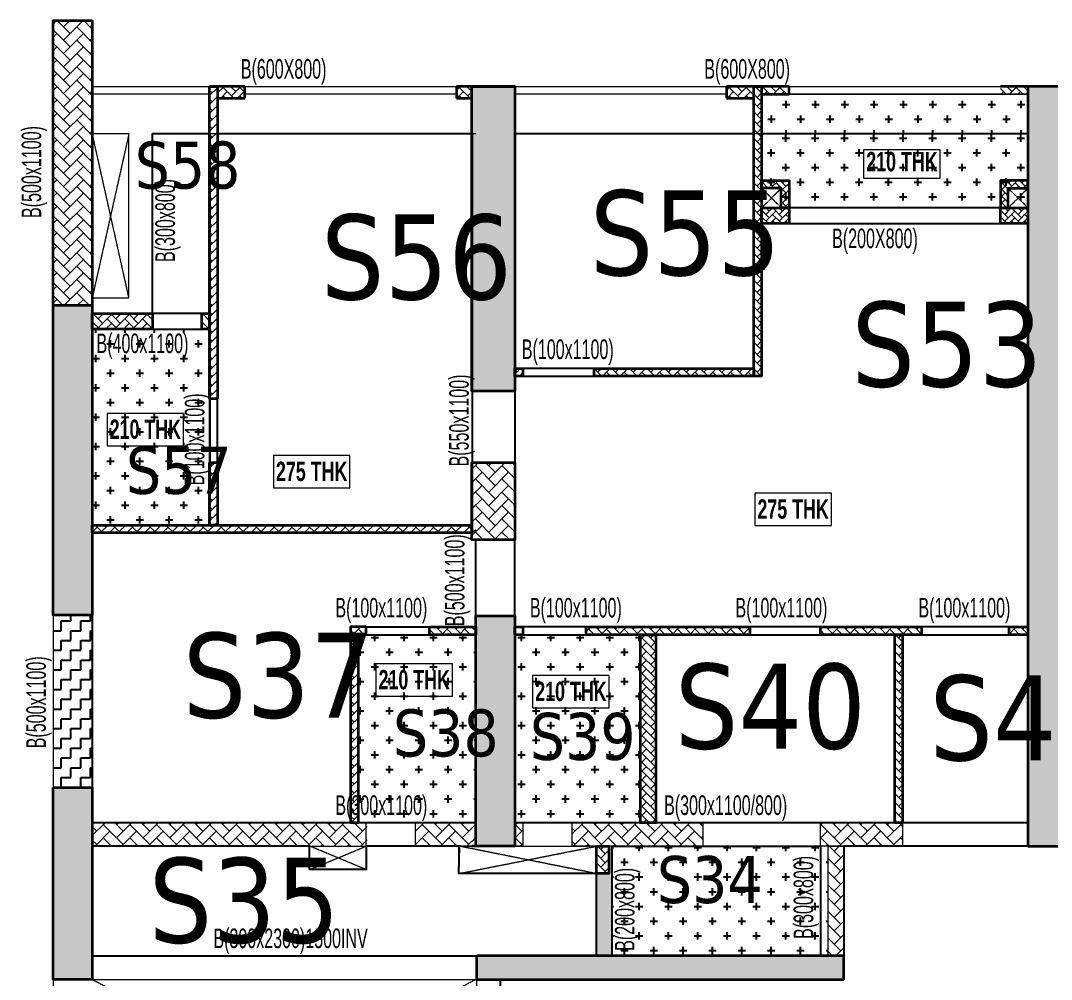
# Model space of a CAD drawing. Header units: millimetres. Extents: x -29 to 66949, y 31 to 27285.
# Drawn here: x 1667 to 14831, y 15045 to 27285 of the extents above; entities that cross this region are included whole.
import ezdxf

# ---------------------------------------------------------------- set-up
doc = ezdxf.new("R2010")
doc.units = ezdxf.units.MM
doc.linetypes.add('HIDDEN', pattern=[0.375, 0.25, -0.125])
for name, color, linetype, lineweight in [('A-FLOR-IDEN', 11, 'Continuous', 9), ('A-HIDD-ABVE', 8, 'HIDDEN', 20), ('S-BEAM', 7, 'Continuous', 18), ('S-BEAM-IDEN', 2, 'Continuous', 9), ('S-COL HATCH', 9, 'Continuous', 0), ('S-COLS', 5, 'Continuous', 35), ('S-WALL', 4, 'Continuous', 18)]:
    doc.layers.add(name, color=color, linetype=linetype, lineweight=lineweight)
doc.layers.add('changes', color=7, linetype='Continuous')
doc.layers.add('SUNK SLAB', color=8, linetype='Continuous')
doc.styles.add('Dim.s & Anno.(Misc.)', font='ARIALN.TTF')
doc.styles.add('Swis721 LtCn BT', font='swisscl.ttf', dxfattribs={"width": 0.9, "height": 233.355162})
doc.styles.add('Swis721 LtCn BT_B', font='', dxfattribs={"width": 0.9, "height": 246.918336})
doc.styles.get('Swis721 LtCn BT_B').set_extended_font_data('Swis721 LtCn BT', bold=True)
pattern_1 = [(45, (-31090211.604, 20641732.886), (0, 84.85281374), [180, -60]), (135, (-31090169.18, 20641775.31), (7e-15, 84.85281374), [180, -60])]
pattern_2 = [(45, (-31792440.38, 20739329.44), (0, 113.13708499), [240, -80]), (135, (-31792383.81, 20739386.006), (9e-15, 113.13708499), [240, -80])]
pattern_3 = [(45, (-31802317.5, 20729084.55), (0, 169.7056275), [360, -120]), (135, (-31802232.65, 20729169.4), (1e-14, 169.7056275), [360, -120])]
pattern_4 = [(45, (-15037.47, -17858.63), (0, 107.76307), [228.6, -76.2]), (135, (-14983.584, -17804.75), (7e-15, 107.76307), [228.6, -76.2])]
pattern_5 = [(0, (-31792440.38, 20734746.32), (125, 125), [125, -125]), (90, (-31792315.38, 20734746.32), (-125, 125), [125, -125])]
pattern_6 = [(0, (-31352106.79, 21121410.06), (187.5, 187.5), [93.75, -281.25]), (90, (-31352059.91, 21121363.19), (-187.5, 187.5), [93.75, -281.25])]

# ---------------------------------------------------------------- blocks, each defined once
blk = doc.blocks.new('A$Ca6b6972b')
at = {"layer": 'S-COL HATCH'}
h = blk.add_hatch(dxfattribs=at)
h.set_pattern_fill('AR-HBONE', color=256, scale=15)
h.set_pattern_definition(pattern_1)
edge = h.paths.add_edge_path()
edge.add_line((10779, 22426), (11129, 22426))
edge.add_line((11129, 22426), (11129, 22076))
edge.add_line((11129, 22076), (11029, 22076))
edge.add_line((11029, 22076), (11029, 22326))
edge.add_line((11029, 22326), (10779, 22326))
edge.add_line((10779, 22326), (10779, 22426))
h = blk.add_hatch(dxfattribs=at)
h.set_pattern_fill('AR-HBONE', color=256, scale=15)
h.set_pattern_definition(pattern_1)
edge = h.paths.add_edge_path()
edge.add_line((14179, 22426), (13829, 22426))
edge.add_line((13829, 22426), (13829, 22076))
edge.add_line((13829, 22076), (13929, 22076))
edge.add_line((13929, 22076), (13929, 22326))
edge.add_line((13929, 22326), (14179, 22326))
edge.add_line((14179, 22326), (14179, 22426))
h = blk.add_hatch(dxfattribs=at)
h.set_pattern_fill('AR-HBONE', color=256, scale=15)
h.set_pattern_definition([(45, (-31346340.994, 20824102.645), (0, 84.85281374), [180, -60]), (135, (-31346298.57, 20824145.07), (7e-15, 84.85281374), [180, -60])])
h.paths.add_polyline_path([(10779, 22076), (10779, 21876), (11129, 21876), (11129, 22076)])
h = blk.add_hatch(dxfattribs=at)
h.set_pattern_fill('AR-HBONE', color=256, scale=15)
h.set_pattern_definition([(45, (-31343291.04, 20824102.645), (0, 84.85281374), [180, -60]), (135, (-31343248.616, 20824145.07), (7e-15, 84.85281374), [180, -60])])
h.paths.add_polyline_path([(13829, 22076), (13829, 21876), (14179, 21876), (14179, 22076)])
at = {"layer": 'S-COLS'}
for points in [[(10779, 22426), (11129, 22426), (11129, 22076), (11029, 22076), (11029, 22326), (10779, 22326), (10779, 22426)], [(14179, 22426), (13829, 22426), (13829, 22076), (13929, 22076), (13929, 22326), (14179, 22326), (14179, 22426)]]:
    blk.add_lwpolyline(points, dxfattribs=at)
at = {"layer": 'S-COLS', "elevation": 0}
for points in [[(10779, 22076), (11129, 22076), (11129, 21876), (10779, 21876)], [(13829, 22076), (14179, 22076), (14179, 21876), (13829, 21876)]]:
    blk.add_lwpolyline(points, close=True, dxfattribs=at)
blk = doc.blocks.new('A$Cbe320e20')
at = {"layer": 'S-COL HATCH'}
h = blk.add_hatch(dxfattribs=at)
h.set_pattern_fill('AR-HBONE', color=256, scale=30)
h.set_pattern_definition(pattern_3)
h.paths.add_polyline_path([(-7796, 17040), (-7296, 17040), (-7296, 13401), (-7796, 13401)])
at = {"layer": 'S-COL HATCH', "transparency": 33554687}
h = blk.add_hatch(color=256, dxfattribs=at)
h.dxf.hatch_style = 1
h.paths.add_polyline_path([(-1896, 16200), (-2446, 16200), (-2446, 12310), (-1896, 12310)])
h = blk.add_hatch(color=256, dxfattribs=at)
h.dxf.hatch_style = 1
h.paths.add_polyline_path([(4654, 6500), (5154, 6500), (5154, 16200), (4654, 16200)])
h = blk.add_hatch(color=256, dxfattribs=at)
h.dxf.hatch_style = 1
h.paths.add_polyline_path([(-7296, 13401), (-7796, 13401), (-7796, 9451), (-7296, 9451)])
at = {"layer": 'S-COL HATCH'}
h = blk.add_hatch(dxfattribs=at)
h.set_pattern_fill('AR-HBONE', color=256, scale=30)
h.set_pattern_definition(pattern_3)
h.paths.add_polyline_path([(-1896, 11400), (-2446, 11400), (-2446, 10410), (-1896, 10410)])
at = {"layer": 'S-COL HATCH', "transparency": 33554687}
h = blk.add_hatch(color=256, dxfattribs=at)
h.dxf.hatch_style = 1
h.paths.add_polyline_path([(-1896, 9200), (-1896, 9200), (-1896, 9300), (-1896, 9440), (-2396, 9440), (-2396, 6500), (-1896, 6500)])
h = blk.add_hatch(color=256, dxfattribs=at)
h.dxf.hatch_style = 1
h.paths.add_polyline_path([(-7796, 4800), (-7296, 4800), (-7296, 7251), (-7796, 7251)])
at = {"layer": 'S-COL HATCH'}
h = blk.add_hatch(dxfattribs=at)
h.set_pattern_fill('AR-HBONE', color=256, scale=30)
h.set_pattern_definition(pattern_3)
h.paths.add_polyline_path([(-3786, 6799), (-7294, 6799), (-7294, 6501), (-3786, 6501)])
h = blk.add_hatch(dxfattribs=at)
h.set_pattern_fill('AR-HBONE', color=256, scale=30)
h.set_pattern_definition(pattern_3)
h.paths.add_polyline_path([(-2396, 6799), (-3166, 6799), (-3166, 6499), (-2615, 6499), (-2615, 6500), (-2396, 6500)])
h = blk.add_hatch(dxfattribs=at)
h.set_pattern_fill('AR-HBONE', color=256, scale=30)
h.set_pattern_definition(pattern_3)
h.paths.add_polyline_path([(-1795, 6800), (-1896, 6800), (-1896, 6500), (-1795, 6500)])
h = blk.add_hatch(dxfattribs=at)
h.set_pattern_fill('AR-HBONE', color=256, scale=30)
h.set_pattern_definition(pattern_3)
h.paths.add_polyline_path([(504, 6800), (-1165, 6800), (-1165, 6500), (504, 6500)])
h = blk.add_hatch(dxfattribs=at)
h.set_pattern_fill('AR-HBONE', color=256, scale=30)
h.set_pattern_definition(pattern_3)
h.paths.add_polyline_path([(2004, 6800), (2004, 6500), (3054, 6500), (3054, 6800)])
h = blk.add_hatch(dxfattribs=at)
h.set_pattern_fill('AR-HBONE', color=256, scale=20)
h.set_pattern_definition([(45, (-31797377.5, 20724184.55), (0, 113.13708499), [240, -80]), (135, (-31797320.93, 20724241.12), (9e-15, 113.13708499), [240, -80])])
h.paths.add_polyline_path([(-696, 6150), (-696, 6500), (-856, 6500), (-856, 6150)])
h = blk.add_hatch(dxfattribs=at)
h.set_pattern_fill('AR-HBONE', color=256, scale=30)
h.set_pattern_definition(pattern_3)
h.paths.add_polyline_path([(2304, 6500), (2104, 6500), (2104, 5100), (2304, 5100)])
at = {"layer": 'S-COL HATCH', "transparency": 33554687}
h = blk.add_hatch(color=256, dxfattribs=at)
h.dxf.hatch_style = 1
h.paths.add_polyline_path([(2304, 5100), (2104, 5100), (-2086, 5100), (-2086, 4800), (2304, 4800)])
h.paths.add_polyline_path([(-2086, 5100), (-2385, 5100), (-2385, 4800), (-2086, 4800)])
at = {"layer": 'S-WALL'}
h = blk.add_hatch(dxfattribs=at)
h.set_pattern_fill('FP_1', color=1, style=0, pattern_type=2)
h.set_pattern_definition(pattern_4)
h.paths.add_polyline_path([(-5695, 16050), (-5345, 16050), (-5345, 16200), (-5695, 16200)])
h = blk.add_hatch(dxfattribs=at)
h.set_pattern_fill('FP_1', color=1, style=0, pattern_type=2)
h.set_pattern_definition(pattern_4)
h.paths.add_polyline_path([(-5695, 16050), (-5345, 16050), (-5345, 16200), (-5695, 16200)])
h = blk.add_hatch(dxfattribs=at)
h.set_pattern_fill('FP_1', color=1, style=0, pattern_type=2)
h.set_pattern_definition(pattern_4)
h.paths.add_polyline_path([(-2445, 16050), (-2445, 16200), (-2645, 16200), (-2645, 16050)])
h = blk.add_hatch(dxfattribs=at)
h.set_pattern_fill('FP_1', color=1, style=0, pattern_type=2)
h.set_pattern_definition(pattern_4)
h.paths.add_polyline_path([(-2445, 16050), (-2445, 16200), (-2645, 16200), (-2645, 16050)])
h = blk.add_hatch(dxfattribs=at)
h.set_pattern_fill('FP_1', color=1, style=0, pattern_type=2)
h.set_pattern_definition(pattern_4)
h.paths.add_polyline_path([(1155, 16050), (1155, 16200), (805, 16200), (805, 16050)])
h = blk.add_hatch(dxfattribs=at)
h.set_pattern_fill('FP_1', color=1, style=0, pattern_type=2)
h.set_pattern_definition(pattern_4)
h.paths.add_polyline_path([(1155, 16050), (1155, 16200), (805, 16200), (805, 16050)])
h = blk.add_hatch(dxfattribs=at)
h.set_pattern_fill('FP_1', color=1, style=0, pattern_type=2)
h.set_pattern_definition(pattern_4)
h.paths.add_polyline_path([(1605, 16100), (1605, 16200), (1255, 16200), (1255, 16100)])
h = blk.add_hatch(dxfattribs=at)
h.set_pattern_fill('FP_1', color=1, style=0, pattern_type=2)
h.set_pattern_definition(pattern_4)
h.paths.add_polyline_path([(1605, 16100), (1605, 16200), (1255, 16200), (1255, 16100)])
h = blk.add_hatch(dxfattribs=at)
h.set_pattern_fill('FP_1', color=1, style=0, pattern_type=2)
h.set_pattern_definition(pattern_4)
h.paths.add_polyline_path([(4655, 16100), (4655, 16200), (4305, 16200), (4305, 16100)])
h = blk.add_hatch(dxfattribs=at)
h.set_pattern_fill('FP_1', color=1, style=0, pattern_type=2)
h.set_pattern_definition(pattern_4)
h.paths.add_polyline_path([(4655, 16100), (4655, 16200), (4305, 16200), (4305, 16100)])
at = {"layer": 'S-BEAM', "color": 5}
for points in [[(-3796, 6801), (-7294, 6801), (-7294, 6501), (-3796, 6501)], [(-1896, 6800), (-1795, 6800), (-1795, 6500), (-1896, 6500)], [(-1165, 6800), (504, 6800), (504, 6500), (-1165, 6500)]]:
    blk.add_lwpolyline(points, close=True, dxfattribs=at)
at = {"layer": 'S-BEAM', "color": 5, "elevation": 0}
for points in [[(-3166, 6800), (-2396, 6800), (-2396, 6499), (-3166, 6499)], [(2004, 6800), (3054, 6800), (3054, 6500), (2004, 6500)], [(2104, 6500), (2304, 6500), (2304, 5100), (2104, 5100)]]:
    blk.add_lwpolyline(points, close=True, dxfattribs=at)
at = {"layer": 'S-COLS'}
for p, q in [((-7296, 17040), (-7296, 17040)), ((-7296, 13401), (-7796, 13401)), ((-2385, 4800), (-2385, 5100))]:
    blk.add_line(p, q, dxfattribs=at)
for points in [[(-7296, 17040), (-7296, 9451), (-7796, 9451), (-7796, 17040)], [(-2446, 16200), (-1896, 16200), (-1896, 12310), (-2446, 12310)], [(-2446, 11400), (-1896, 11400), (-1896, 10410), (-2446, 10410)], [(-7796, 7251), (-7296, 7251), (-7296, 4800), (-7796, 4800)]]:
    blk.add_lwpolyline(points, close=True, dxfattribs=at)
at = {"layer": 'S-COLS', "elevation": 0}
for points in [[(4654, 6500), (5154, 6500), (5154, 16200), (4654, 16200)], [(-856, 6500), (-696, 6500), (-696, 6150), (-856, 6150)]]:
    blk.add_lwpolyline(points, close=True, dxfattribs=at)
at = {"layer": 'S-COLS'}
blk.add_lwpolyline([(-2396, 6500), (-2396, 9440), (-1896, 9440), (-1896, 6500), (-2446, 6500)], dxfattribs=at)
at = {"layer": 'S-COLS', "elevation": 0}
blk.add_lwpolyline([(-2385, 4800), (2304, 4800), (2304, 5100), (-2385, 5100)], dxfattribs=at)
at = {"layer": 'S-WALL', "color": 7}
for p, q in [((-7295, 16200), (-5795, 16200)), ((-5345, 16200), (-2645, 16200)), ((-1895, 16200), (805, 16200)), ((1605, 16200), (4305, 16200)), ((-5795, 16100), (-7295, 16100)), ((-2645, 16100), (-5345, 16100)), ((805, 16100), (-1895, 16100)), ((4654, 16100), (1605, 16100))]:
    blk.add_line(p, q, dxfattribs=at)
at = {"layer": 'S-WALL', "color": 5, "lineweight": 35}
for p, q in [((-5345, 16200), (-5795, 16200)), ((-5345, 16050), (-5345, 16200)), ((-2645, 16200), (-2645, 16050)), ((805, 16200), (805, 16050)), ((1605, 16100), (1605, 16200)), ((1255, 16100), (1605, 16100)), ((-5695, 16050), (-5345, 16050)), ((-2645, 16050), (-2445, 16050)), ((805, 16050), (1155, 16050))]:
    blk.add_line(p, q, dxfattribs=at)
at = {"layer": 'S-WALL', "lineweight": 35}
for p, q in [((-1895, 16200), (-2645, 16200)), ((1605, 16200), (805, 16200)), ((5155, 16200), (4305, 16200))]:
    blk.add_line(p, q, dxfattribs=at)

msp = doc.modelspace()

# ---------------------------------------------------------------- hatches: boundary and pattern name
at = {"layer": 'S-COL HATCH'}
h = msp.add_hatch(dxfattribs=at)
h.set_pattern_fill('AR-HBONE', color=256, scale=20)
h.set_pattern_definition(pattern_2)
h.paths.add_polyline_path([(4181, 26445), (4081, 26445), (4081, 22455), (4181, 22455)])
h = msp.add_hatch(dxfattribs=at)
h.set_pattern_fill('AR-HBONE', color=256, scale=20)
h.set_pattern_definition(pattern_2)
h.paths.add_polyline_path([(11131, 26445), (11031, 26445), (11031, 22745), (11131, 22745)])
h = msp.add_hatch(dxfattribs=at)
h.set_pattern_fill('AR-HBONE', color=256, scale=20)
h.set_pattern_definition([(45, (-31793840.41, 20739329.46), (0, 113.13708499), [240, -80]), (135, (-31793783.84, 20739386.026), (9e-15, 113.13708499), [240, -80])])
h.paths.add_polyline_path([(2581, 23545), (2581, 23345), (3351, 23345), (3351, 23545)])
h = msp.add_hatch(dxfattribs=at)
h.set_pattern_fill('AR-HBONE', color=256, scale=20)
h.set_pattern_definition(pattern_2)
h.paths.add_polyline_path([(3981, 23545), (3981, 23345), (4081, 23345), (4081, 23545)])
h = msp.add_hatch(dxfattribs=at)
h.set_pattern_fill('AR-HBONE', color=256, scale=15)
h.set_pattern_definition([(45, (-31352106.786, 21121410.063), (0, 84.85281374), [180, -60]), (135, (-31352064.36, 21121452.49), (7e-15, 84.85281374), [180, -60])])
h.paths.add_polyline_path([(8081, 22845), (7981, 22845), (7981, 22745), (8081, 22745)])
h = msp.add_hatch(dxfattribs=at)
h.set_pattern_fill('AR-HBONE', color=256, scale=20)
h.set_pattern_definition(pattern_2)
h.paths.add_polyline_path([(11031, 22845), (8991, 22845), (8991, 22745), (11031, 22745)])
h = msp.add_hatch(dxfattribs=at)
h.set_pattern_fill('AR-HBONE', color=256, scale=20)
h.set_pattern_definition(pattern_2)
h.paths.add_polyline_path([(4181, 21645), (4081, 21645), (4081, 20845), (4181, 20845)])
h = msp.add_hatch(dxfattribs=at)
h.set_pattern_fill('AR-HBONE', color=256, scale=20)
h.set_pattern_definition(pattern_2)
h.paths.add_polyline_path([(7481, 20845), (2581, 20845), (2581, 20745), (7481, 20745)])
h = msp.add_hatch(dxfattribs=at)
h.set_pattern_fill('AR-HBONE', color=256, scale=20)
h.set_pattern_definition(pattern_2)
h.paths.add_polyline_path([(5981, 19445), (6081, 19445), (6081, 19545), (5881, 19545), (5881, 17046), (5981, 17046)])
h = msp.add_hatch(dxfattribs=at)
h.set_pattern_fill('AR-HBONE', color=256, scale=20)
h.set_pattern_definition(pattern_2)
h.paths.add_polyline_path([(7481, 19545), (6891, 19545), (6891, 19445), (7481, 19445)])
h = msp.add_hatch(dxfattribs=at)
h.set_pattern_fill('AR-HBONE', color=256, scale=20)
h.set_pattern_definition(pattern_2)
h.paths.add_polyline_path([(10981, 19445), (10981, 19545), (8891, 19545), (8891, 19445)])
h = msp.add_hatch(dxfattribs=at)
h.set_pattern_fill('AR-HBONE', color=256, scale=20)
h.set_pattern_definition(pattern_2)
h.paths.add_polyline_path([(13171, 19545), (11881, 19545), (11881, 19445), (13171, 19445)])
h = msp.add_hatch(dxfattribs=at)
h.set_pattern_fill('AR-HBONE', color=256, scale=20)
h.set_pattern_definition(pattern_2)
h.paths.add_polyline_path([(14531, 19545), (14291, 19545), (14291, 19445), (14531, 19445)])
h = msp.add_hatch(dxfattribs=at)
h.set_pattern_fill('AR-HBONE', color=256, scale=20)
h.set_pattern_definition(pattern_2)
h.paths.add_polyline_path([(9582, 17045), (9781, 17045), (9781, 19445), (9582, 19445)])
h = msp.add_hatch(dxfattribs=at)
h.set_pattern_fill('AR-HBONE', color=256, scale=20)
h.set_pattern_definition(pattern_2)
h.paths.add_polyline_path([(12931, 19445), (12831, 19445), (12831, 17045), (12931, 17045)])
at = {"layer": 'SUNK SLAB'}
h = msp.add_hatch(dxfattribs=at)
h.set_pattern_fill('CROSS', color=8, scale=750, style=0)
h.set_pattern_definition([(0, (-31824040.37, 20687400.44), (187.5, 187.5), [93.75, -281.25]), (90, (-31823993.49, 20687353.56), (-187.5, 187.5), [93.75, -281.25])])
h.paths.add_polyline_path([(14531, 26345), (11131, 26345), (11131, 25845), (14531, 25845)])
h = msp.add_hatch(dxfattribs=at)
h.set_pattern_fill('CROSS', color=8, scale=750, style=0)
h.set_pattern_definition(pattern_6)
h.paths.add_polyline_path([(11131, 25845), (11131, 24895), (14531, 24895), (14531, 25845)])
h = msp.add_hatch(dxfattribs=at)
h.set_pattern_fill('CROSS', color=8, scale=750, style=0)
h.set_pattern_definition(pattern_6)
h.paths.add_polyline_path([(2581, 20845), (4081, 20845), (4081, 23345), (2581, 23345)])
h = msp.add_hatch(dxfattribs=at)
h.set_pattern_fill('ZIGZAG', color=8, scale=1000, style=0)
h.set_pattern_definition(pattern_5)
h.paths.add_polyline_path([(2581, 19695), (2081, 19695), (2081, 17495), (2581, 17495)])
h = msp.add_hatch(dxfattribs=at)
h.set_pattern_fill('CROSS', color=8, scale=750, style=0)
h.set_pattern_definition(pattern_6)
h.paths.add_polyline_path([(7481, 19445), (5981, 19445), (5981, 17045), (7481, 17045)])
h = msp.add_hatch(dxfattribs=at)
h.set_pattern_fill('CROSS', color=8, scale=750, style=0)
h.set_pattern_definition(pattern_6)
h.paths.add_polyline_path([(9582, 19445), (7981, 19445), (7981, 17045), (9582, 17045)])
h = msp.add_hatch(dxfattribs=at)
h.set_pattern_fill('ZIGZAG', color=8, scale=1000, style=0)
h.set_pattern_definition(pattern_5)
h.paths.add_polyline_path([(48241, 16745), (48041, 16745), (48041, 15345), (48241, 15345)])
h.paths.add_polyline_path([(49471, 13045), (47786, 13045), (47786, 12645), (49471, 12645)])
h.paths.add_polyline_path([(9221, 16745), (9181, 16745), (9181, 16395), (9021, 16395), (9021, 15345), (9221, 15345)])
h.paths.add_polyline_path([(9477, 13045), (7792, 13045), (7792, 13045), (7792, 12645), (9477, 12645)])
h = msp.add_hatch(dxfattribs=at)
h.set_pattern_fill('CROSS', color=8, scale=750, style=0)
h.set_pattern_definition([(0, (-31352106.79, 21120976.75), (187.5, 187.5), [93.75, -281.25]), (90, (-31352059.91, 21120929.88), (-187.5, 187.5), [93.75, -281.25])])
h.paths.add_polyline_path([(9221, 16745), (9221, 15345), (11981, 15345), (11981, 16745)])
h.paths.add_polyline_path([(9648, 15347), (9648, 16620), (9121, 16620), (9121, 15347)], flags=9)

# ---------------------------------------------------------------- linework, layer by layer
at = {"layer": 'A-FLOR-IDEN', "color": 8, "elevation": 0, "flags": 128}
for points in [[(12434, 25636), (12434, 25274), (13412, 25274), (13412, 25636)], [(2772, 22270), (2772, 21858), (3749, 21858), (3749, 22270)], [(4895, 21732), (4895, 21321), (5873, 21321), (5873, 21732)], [(11045, 21251), (11045, 20839), (12022, 20839), (12022, 21251)], [(6205, 19073), (6205, 18661), (7182, 18661), (7182, 19073)], [(8206, 18923), (8206, 18511), (9183, 18511), (9183, 18923)]]:
    msp.add_lwpolyline(points, close=True, dxfattribs=at)
at = {"layer": 'A-HIDD-ABVE', "linetype": 'HIDDEN'}
for p, q in [((3051, 25845, 0), (2581, 23745, 0)), ((3051, 23745, 0), (2582, 25845, 0)), ((11382, 25144, 0), (11132, 24895, 0)), ((11132, 25144, 0), (11382, 24895, 0)), ((14531, 25144, 0), (14281, 24895)), ((14281, 25144, 0), (14531, 24895)), ((5358, 16446, 0), (6081, 16746, 0)), ((6081, 16446, 0), (5358, 16746, 0)), ((9021, 16395, 0), (7262, 16746, 0)), ((7262, 16395, 0), (9021, 16745, 0)), ((2581, 15045, 0), (7492, 12445, 0)), ((2581, 12445, 0), (7480, 15045, 0))]:
    msp.add_line(p, q, dxfattribs=at)
at = {"layer": 'changes', "color": 1, "elevation": 0}
for points in [[(3351, 25845), (4082, 25845), (4082, 23545), (3351, 23545)], [(4182, 25845), (7432, 25845), (7432, 20845), (4182, 20845)], [(7981, 25845), (11032, 25845), (11032, 22845), (7981, 22845)], [(11481, 24895), (11481, 25244), (11131, 25244), (11131, 25845), (14531, 25845), (14531, 25244), (14181, 25244), (14181, 24895)], [(11132, 24695), (14531, 24695), (14531, 19545), (8081, 19545), (8081, 19545), (7981, 19545), (7982, 22745), (11132, 22745)], [(2582, 23345), (4082, 23345), (4082, 20845), (2582, 20845)], [(2582, 20745), (2583, 17046), (5882, 17046), (5882, 19545), (7481, 19545), (7481, 20651), (7431, 20655), (7431, 20745)], [(5982, 19445), (7481, 19445), (7481, 17045), (5982, 17045)], [(7981, 19445), (9582, 19445), (9582, 17045), (7981, 17045)], [(9782, 19445), (12832, 19445), (12832, 17045), (9782, 17045)], [(12932, 19445), (14531, 19445), (14531, 17045), (12932, 17045)], [(7792, 15045), (7792, 13045), (25231, 13045), (25231, 15045), (19551, 15045), (19551, 16745), (12181, 16745), (12181, 15045)], [(9221, 16745), (11881, 16745), (11881, 15345), (9221, 15345)]]:
    msp.add_lwpolyline(points, close=True, dxfattribs=at)
msp.add_lwpolyline([(9021, 15345), (9021, 16395), (7262, 16395), (7273, 16744), (6081, 16744), (6081, 16446), (5358, 16446), (5358, 16745), (2581, 16746), (2581, 15345), (9021, 15345)], dxfattribs=at)
at = {"layer": 'S-BEAM'}
for p, q in [((2581, 26445, 0), (7981, 26445, 0)), ((7981, 26445, 0), (14531, 26445, 0)), ((2581, 25845, 0), (3051, 25845, 0)), ((3051, 23745, 0), (3051, 25845, 0)), ((2581, 23745, 0), (3051, 23745, 0)), ((2081, 19695, 0), (2081, 17495, 0)), ((7981, 16745, 0), (9021, 16745, 0)), ((9021, 16745, 0), (9021, 15345, 0)), ((9221, 16745, 0), (11881, 16745, 0)), ((9221, 16745, 0), (9221, 15345, 0)), ((12181, 16745, 0), (14531, 16745, 0)), ((2081, 15045, 0), (2081, 12445, 0)), ((2581, 15045, 0), (7480, 15045, 0)), ((7492, 13045, 0), (7492, 15045, 0))]:
    msp.add_line(p, q, dxfattribs=at)
at = {"layer": 'S-BEAM', "linetype": 'HIDDEN'}
for p, q in [((3351, 25845, 0), (7481, 25845, 0)), ((3351, 23345, 0), (3351, 25845, 0)), ((7981, 25845, 0), (14531, 25845, 0)), ((11482, 24695, 0), (14181, 24695, 0)), ((3351, 23645, 0), (3351, 23645, 0)), ((7431, 22555, 0), (7431, 21645, 0)), ((7981, 22555, 0), (7981, 21645, 0)), ((7481, 20655, 0), (7481, 19685, 0)), ((7981, 20655, 0), (7981, 19745, 0)), ((2581, 19695, 0), (2581, 17495, 0)), ((2581, 17044, 0), (7481, 17044, 0)), ((7981, 17045, 0), (14531, 17045, 0)), ((2581, 16746, 0), (7481, 16744, 0)), ((11881, 16745, 0), (11881, 15345, 0)), ((12181, 16745, 0), (12181, 15345, 0)), ((2581, 15345, 0), (7492, 15345, 0)), ((7792, 15045, 0), (7792, 13045, 0))]:
    msp.add_line(p, q, dxfattribs=at)
at = {"layer": 'S-BEAM', "elevation": 0}
for points in [[(11131, 26345), (14531, 26345), (14531, 24895), (11131, 24895)], [(2581, 23345), (4081, 23345), (4081, 20845), (2581, 20845)], [(5981, 19445), (7481, 19445), (7481, 17045), (5981, 17045)], [(7981, 19445), (9582, 19445), (9582, 17045), (7981, 17045)], [(5358, 16746), (6081, 16746), (6081, 16446), (5358, 16446)], [(7262, 16745), (9021, 16745), (9021, 16395), (7262, 16395)]]:
    msp.add_lwpolyline(points, close=True, dxfattribs=at)
at = {"layer": 'S-BEAM', "linetype": 'HIDDEN', "elevation": 0}
for points in [[(8081, 22845), (8991, 22845), (8991, 22745), (8081, 22745)], [(4081, 22455), (4181, 22455), (4181, 21645), (4081, 21645)], [(6081, 19545), (6891, 19545), (6891, 19445), (6081, 19445)], [(8081, 19545), (8891, 19545), (8891, 19445), (8081, 19445)], [(10981, 19545), (11881, 19545), (11881, 19445), (10981, 19445)], [(13171, 19545), (14291, 19545), (14291, 19445), (13171, 19445)]]:
    msp.add_lwpolyline(points, close=True, dxfattribs=at)
at = {"layer": 'S-COLS', "elevation": 0}
for points in [[(4081, 26445), (4181, 26445), (4181, 22455), (4081, 22455)], [(11131, 22745), (11031, 22745), (11031, 26445), (11131, 26445)], [(2581, 23545), (3351, 23545), (3351, 23345), (2581, 23345)], [(3981, 23545), (4081, 23545), (4081, 23345), (3981, 23345)], [(7981, 22845), (8081, 22845), (8081, 22745), (7981, 22745)], [(8991, 22845), (11031, 22845), (11031, 22745), (8991, 22745)], [(4081, 21645), (4181, 21645), (4181, 20845), (4081, 20845)], [(2581, 20845), (7431, 20845), (7431, 20745), (2581, 20745)], [(6891, 19545), (7481, 19545), (7481, 19445), (6891, 19445)], [(7981, 19545), (8081, 19545), (8081, 19445), (7981, 19445)], [(8891, 19545), (10981, 19545), (10981, 19445), (8891, 19445)], [(11881, 19545), (13171, 19545), (13171, 19445), (11881, 19445)], [(14291, 19545), (14531, 19545), (14531, 19445), (14291, 19445)], [(9582, 19445), (9781, 19445), (9781, 17045), (9582, 17045)], [(12831, 19445), (12931, 19445), (12931, 17045), (12831, 17045)]]:
    msp.add_lwpolyline(points, close=True, dxfattribs=at)
msp.add_lwpolyline([(6081, 19545), (5881, 19545), (5881, 17046), (5981, 17046), (5981, 19445), (6081, 19445), (6081, 19545)], dxfattribs=at)

# ---------------------------------------------------------------- block references
at = {"layer": 'A-HIDD-ABVE', "linetype": 'HIDDEN'}
msp.add_blockref('A$Cbe320e20', (9877, 10245, 0), dxfattribs=at)
at = {"layer": 'changes'}
msp.add_blockref('A$Ca6b6972b', (352, 2819, 0), dxfattribs=at)

# ---------------------------------------------------------------- texts
at = {"layer": 'A-FLOR-IDEN', "color": 1, "char_height": 246.9, "width": 1155, "attachment_point": 2, "line_spacing_factor": 0.964267, "style": 'Swis721 LtCn BT_B'}
for s, insert in [('210 THK', (12923, 25608, 0)), ('210 THK', (3260, 22192, 0)), ('275 THK', (5384, 21654, 0)), ('275 THK', (11533, 21173, 0)), ('210 THK', (6694, 18995, 0)), ('210 THK', (8695, 18845, 0))]:
    msp.add_mtext(s, dxfattribs=dict(at, insert=insert))
at = {"layer": 'changes', "attachment_point": 1, "style": 'Dim.s & Anno.(Misc.)'}
for s, insert, char_height in [('{\\fTahoma|b0|i0|c0|p34;S58}', (3124, 25741), 600), ('{\\fTahoma|b0|i0|c0|p34;S55}', (8936, 25119), 1084.7), ('{\\fTahoma|b0|i0|c0|p34;S56}', (5502, 24811), 1084.7), ('{\\fTahoma|b0|i0|c0|p34;S53}', (12278, 23697), 1084.7), ('{\\fTahoma|b0|i0|c0|p34;S57}', (3012, 21844, 0), 600), ('{\\fTahoma|b0|i0|c0|p34;S37}', (3738, 19470), 1084.7), ('{\\fTahoma|b0|i0|c0|p34;S40}', (10022, 19076, 0), 1084.7), ('{\\fTahoma|b0|i0|c0|p34;S41}', (13273, 18927), 1084.7), ('{\\fTahoma|b0|i0|c0|p34;S38}', (6423, 18492), 600), ('{\\fTahoma|b0|i0|c0|p34;S39}', (8171, 18447), 600), ('{\\fTahoma|b0|i0|c0|p34;S35}', (3302, 16598), 1084.7), ('{\\fTahoma|b0|i0|c0|p34;S34}', (9794, 16620), 600)]:
    msp.add_mtext_dynamic_manual_height_columns(s, width=6038.66, gutter_width=5424, heights=[1159], dxfattribs=dict(at, insert=insert, char_height=char_height))
at = {"layer": 'S-BEAM-IDEN', "style": 'Swis721 LtCn BT', "width": 0.8}
for s, rotation, p in [('B(600X800)', 360, (4479, 26544, 0)), ('B(600X800)', 360, (10399, 26544, 0)), ('B(500x1100)', 90, (1930, 24765, 0)), ('B(300x800)', 90, (3638, 24203, 0)), ('B(400x1100)', 360, (2636, 23040, 0)), ('B(100x1100)', 360, (8068, 22965, 0)), ('B(550x1100)', 90, (7390, 21593, 0)), ('B(100x1100)', 90, (4014, 21351, 0)), ('B(500x1100)', 90, (7335, 19553, 0)), ('B(100x1100)', 360, (5687, 19665, 0)), ('B(100x1100)', 360, (8171, 19665, 0)), ('B(100x1100)', 360, (10797, 19665, 0)), ('B(100x1100)', 360, (13134, 19665, 0)), ('B(500x1100)', 90, (1990, 17995, 0)), ('B(300x1100)', 360, (5687, 17144, 0)), ('B(300x1100/800)', 360, (9885, 17144, 0)), ('B(300x800)', 90, (11790, 15561, 0)), ('B(200x800)', 90, (9507, 15409, 0)), ('B(300x2300)1500INV', 360, (4129, 15444, 0))]:
    msp.add_text(s, height=250, rotation=rotation, dxfattribs=at).set_placement(p)
msp.add_text('B(200X800)', height=250, dxfattribs=at).set_placement((12031, 24380))

doc.saveas('drawing.dxf')
